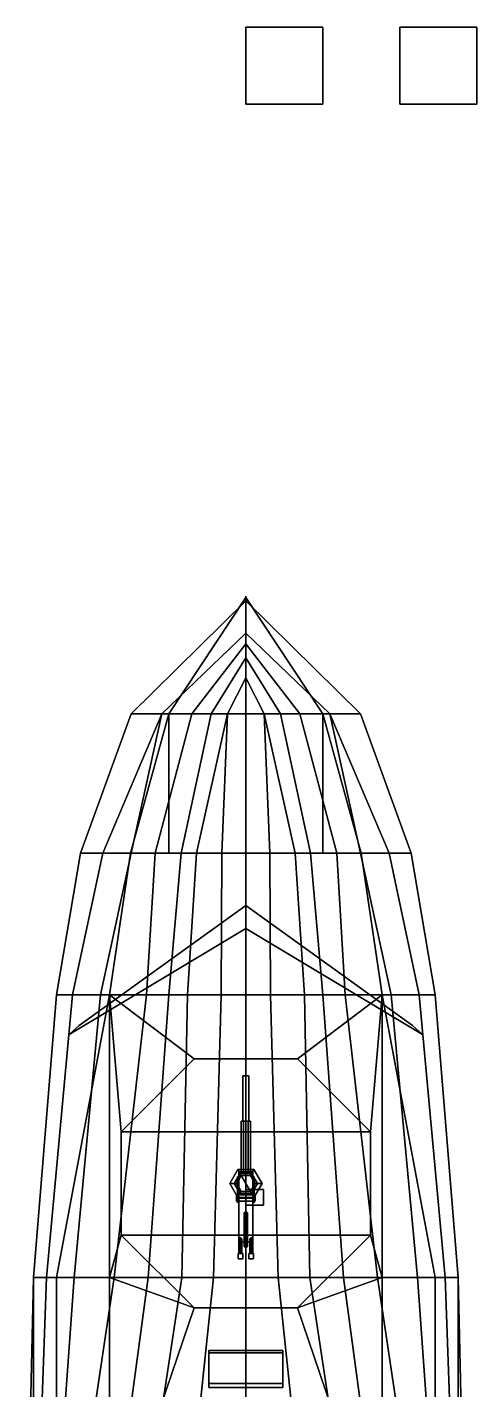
# Model space of a CAD drawing. Header units: millimetres. Extents: x -2.9 to 3, y -20 to 27.
# Drawn here: x -2.84 to 3, y 9.26 to 26.96 of the extents above; entities that cross this region are included whole.
import ezdxf

# ---------------------------------------------------------------- set-up
doc = ezdxf.new("R2010")
doc.units = ezdxf.units.MM
doc.layers.add('gun', color=1, linetype='Continuous')
doc.layers.add('turret', color=2, linetype='Continuous')

msp = doc.modelspace()

# ---------------------------------------------------------------- linework, layer by layer
for points in [[(1, 26.96, 1), (1, 26.96), (0, 26.96), (0, 26.96, 1)], [(1, 26.96), (1, 25.96), (0, 25.96), (0, 26.96)], [(0, 26.96), (0, 25.96), (0, 25.96, 1), (0, 26.96, 1)], [(0, 26.96, 1), (0, 25.96, 1), (1, 25.96, 1), (1, 26.96, 1)], [(1, 25.96, 1), (1, 25.96), (1, 26.96), (1, 26.96, 1)], [(3, 26.96), (3, 25.96), (2, 25.96), (2, 26.96)], [(2, 26.96), (2, 25.96), (3, 25.96), (3, 26.96)], [(0, 25.96, 1), (0, 25.96), (1, 25.96), (1, 25.96, 1)], [(0, 19.55, 2.69), (0, 19.51, 2.63), (-1.49, 18.04, 2.63), (-1, 18.04, 2.69)], [(-1.09, 18.04, 1.86), (-1.49, 18.04, 2.63), (0, 19.51, 2.63), (0, 19.09, 1.86)], [(0, 19.57, 2.75), (0, 19.55, 2.69), (-1, 18.04, 2.69), (0, 18.04, 2.73)], [(0, 18.04, 2.73), (1, 18.04, 2.69), (0, 19.55, 2.69), (0, 19.57, 2.75)], [(1, 18.04, 2.69), (1.49, 18.04, 2.63), (0, 19.51, 2.63), (0, 19.55, 2.69)], [(0, 19.09, 1.86), (0, 19.51, 2.63), (1.49, 18.04, 2.63), (1.09, 18.04, 1.86)], [(-0.7, 18.04, 1.56), (-1.09, 18.04, 1.86), (0, 19.09, 1.86), (0, 18.95, 1.56)], [(-0.45, 18.04, 1.18), (-0.7, 18.04, 1.56), (0, 18.95, 1.56), (0, 18.77, 1.18)], [(0, 18.95, 1.56), (0, 19.09, 1.86), (1.09, 18.04, 1.86), (0.7, 18.04, 1.56)], [(0, 18.77, 1.18), (0, 18.95, 1.56), (0.7, 18.04, 1.56), (0.45, 18.04, 1.18)], [(-0.24, 18.04, 0.68), (-0.45, 18.04, 1.18), (0, 18.77, 1.18), (0, 18.51, 0.68)], [(0, 18.51, 0.68), (0, 18.77, 1.18), (0.45, 18.04, 1.18), (0.24, 18.04, 0.68)], [(0, 18.04, -0.05), (-0.24, 18.04, 0.68), (0, 18.51, 0.68), (0, 18.04, -0.05)], [(0, 18.04, -0.05), (0, 18.51, 0.68), (0.24, 18.04, 0.68), (0, 18.04, -0.05)], [(-1.49, 18.04, 2.63), (-1.09, 18.04, 1.86), (-1.86, 16.23, 1.74), (-2.15, 16.23, 2.51)], [(-1, 18.04, 2.69), (-1.49, 18.04, 2.63), (-2.15, 16.23, 2.51), (-1.5, 16.23, 2.63)], [(-1.09, 18.04, 1.86), (-1.09, 18.04, 1.86), (-1.49, 16.23, 1.52), (-1.86, 16.23, 1.74)], [(-1, 18.04, 2.69), (-1, 18.04, 2.69), (-1.5, 16.23, 2.63), (-1, 16.23, 2.63)], [(-1.18, 16.23, 1.19), (-1.49, 16.23, 1.52), (-1.09, 18.04, 1.86), (-0.7, 18.04, 1.56)], [(-0.84, 16.23, 0.68), (-1.18, 16.23, 1.19), (-0.7, 18.04, 1.56), (-0.45, 18.04, 1.18)], [(0, 18.04, 2.73), (-1, 18.04, 2.69), (-1, 16.23, 2.63), (0, 16.23, 2.63)], [(-0.64, 16.23, 0.27), (-0.84, 16.23, 0.68), (-0.45, 18.04, 1.18), (-0.24, 18.04, 0.68)], [(-0.31, 16.23, -0.72), (-0.64, 16.23, 0.27), (-0.24, 18.04, 0.68)], [(0, 16.23, -1.18), (-0.31, 16.23, -0.72), (-0.24, 18.04, 0.68), (0, 18.04, -0.05)], [(0, 18.04, -0.05), (0.24, 18.04, 0.68), (0.31, 16.23, -0.72), (0, 16.23, -1.18)], [(0, 16.23, 2.63), (1, 16.23, 2.63), (1, 18.04, 2.69), (0, 18.04, 2.73)], [(0.24, 18.04, 0.68), (0.24, 18.04, 0.68), (0.64, 16.23, 0.27), (0.31, 16.23, -0.72)], [(0.24, 18.04, 0.68), (0.45, 18.04, 1.18), (0.84, 16.23, 0.68), (0.64, 16.23, 0.27)], [(0.45, 18.04, 1.18), (0.7, 18.04, 1.56), (1.18, 16.23, 1.19), (0.84, 16.23, 0.68)], [(0.7, 18.04, 1.56), (1.09, 18.04, 1.86), (1.49, 16.23, 1.52), (1.18, 16.23, 1.19)], [(1.5, 16.23, 2.63), (2.15, 16.23, 2.51), (1.49, 18.04, 2.63), (1, 18.04, 2.69)], [(1, 16.23, 2.63), (1.5, 16.23, 2.63), (1, 18.04, 2.69)], [(2.15, 16.23, 2.51), (1.86, 16.23, 1.74), (1.09, 18.04, 1.86), (1.49, 18.04, 2.63)], [(1.86, 16.23, 1.74), (1.49, 16.23, 1.52), (1.09, 18.04, 1.86)], [(-2.15, 16.23, 2.51), (-1.86, 16.23, 1.74), (-2.25, 14.39, 1.63), (-2.46, 14.39, 2.42)], [(-1.5, 16.23, 2.63), (-2.15, 16.23, 2.51), (-2.46, 14.39, 2.42), (-1.77, 14.39, 2.6)], [(-1.86, 16.23, 1.74), (-1.49, 16.23, 1.52), (-1.89, 14.39, 1.44), (-2.25, 14.39, 1.63)], [(-1.29, 14.39, 0.69), (-1.89, 14.39, 1.44), (-1.49, 16.23, 1.52), (-1.18, 16.23, 1.19)], [(-1.77, 14.39, 2.6), (1.77, 14.39, 2.6), (1.5, 16.23, 2.63), (-1.5, 16.23, 2.63)], [(-1, 14.39, 0.19), (-1.29, 14.39, 0.69), (-1.18, 16.23, 1.19), (-0.84, 16.23, 0.68)], [(-0.76, 14.39, -0.37), (-1, 14.39, 0.19), (-0.84, 16.23, 0.68), (-0.64, 16.23, 0.27)], [(-0.32, 14.39, -1.14), (-0.76, 14.39, -0.37), (-0.64, 16.23, 0.27), (-0.31, 16.23, -0.72)], [(0, 14.39, -1.4), (-0.32, 14.39, -1.14), (-0.31, 16.23, -0.72), (0, 16.23, -1.18)], [(0, 16.23, -1.18), (0.31, 16.23, -0.72), (0.32, 14.39, -1.14), (0, 14.39, -1.4)], [(0.31, 16.23, -0.72), (0.64, 16.23, 0.27), (0.76, 14.39, -0.37), (0.32, 14.39, -1.14)], [(0.64, 16.23, 0.27), (0.84, 16.23, 0.68), (1, 14.39, 0.19), (0.76, 14.39, -0.37)], [(0.84, 16.23, 0.68), (1.18, 16.23, 1.19), (1.29, 14.39, 0.69), (1, 14.39, 0.19)], [(1.18, 16.23, 1.19), (1.49, 16.23, 1.52), (1.89, 14.39, 1.44), (1.29, 14.39, 0.69)], [(2.25, 14.39, 1.63), (1.89, 14.39, 1.44), (1.49, 16.23, 1.52), (1.86, 16.23, 1.74)], [(1.77, 14.39, 2.6), (2.46, 14.39, 2.42), (2.15, 16.23, 2.51), (1.5, 16.23, 2.63)], [(2.46, 14.39, 2.42), (2.25, 14.39, 1.63), (1.86, 16.23, 1.74), (2.15, 16.23, 2.51)], [(0, 15.25, 2.615), (0, 15.55, 3.165), (-2.165, 13.99, 2.755), (-2.295, 13.875, 2.45)], [(-2.295, 13.875, 2.45), (-2.165, 13.99, 2.755), (0, 15.55, 3.165), (0, 15.25, 2.615)], [(0, 15.25, 2.615), (0, 15.55, 3.165), (2.165, 13.99, 2.755), (2.295, 13.875, 2.45)], [(2.295, 13.875, 2.45), (2.165, 13.99, 2.755), (0, 15.55, 3.165), (0, 15.25, 2.615)], [(-2.46, 14.39, 2.42), (-2.25, 14.39, 1.63), (-2.59, 10.72, 1.4), (-2.76, 10.72, 2.27)], [(-1.77, 14.39, 2.6), (-2.46, 14.39, 2.42), (-2.76, 10.72, 2.27), (-2.46, 10.72, 2.42)], [(-2.25, 14.39, 1.63), (-1.89, 14.39, 1.44), (-2.23, 10.72, 1.03), (-2.59, 10.72, 1.4)], [(-1.77, 14.39, 2.6), (-1.77, 14.39, 2.6), (-2.46, 10.72, 2.42), (-1.77, 10.72, 2.42)], [(-1.71, 10.72, 0.26), (-2.23, 10.72, 1.03), (-1.89, 14.39, 1.44), (-1.29, 14.39, 0.69)], [(1.77, 14.39, 2.6), (-1.77, 14.39, 2.6), (-0.67, 13.557, 2.55), (0.67, 13.557, 2.55)], [(-1.77, 14.39, 2.6), (-1.77, 14.39, 2.6), (-1.62, 12.61, 2.51), (-0.67, 13.557, 2.55)], [(-1.77, 14.39, 2.6), (-1.77, 10.72, 2.42), (-1.62, 11.27, 2.44), (-1.62, 12.61, 2.51)], [(-1.27, 10.72, -0.53), (-1.71, 10.72, 0.26), (-1.29, 14.39, 0.69), (-1, 14.39, 0.19)], [(-0.83, 10.72, -1), (-1.27, 10.72, -0.53), (-1, 14.39, 0.19), (-0.76, 14.39, -0.37)], [(-0.42, 10.72, -1.33), (-0.83, 10.72, -1), (-0.76, 14.39, -0.37), (-0.32, 14.39, -1.14)], [(0, 10.72, -1.54), (-0.42, 10.72, -1.33), (-0.32, 14.39, -1.14), (0, 14.39, -1.4)], [(0, 14.39, -1.4), (0.32, 14.39, -1.14), (0.42, 10.72, -1.33), (0, 10.72, -1.54)], [(0.32, 14.39, -1.14), (0.76, 14.39, -0.37), (0.83, 10.72, -1), (0.42, 10.72, -1.33)], [(1.77, 14.39, 2.6), (0.67, 13.557, 2.55), (0.67, 13.557, 2.55), (1.62, 12.61, 2.51)], [(0.76, 14.39, -0.37), (1, 14.39, 0.19), (1.27, 10.72, -0.53), (0.83, 10.72, -1)], [(1, 14.39, 0.19), (1.29, 14.39, 0.69), (1.71, 10.72, 0.26), (1.27, 10.72, -0.53)], [(1.29, 14.39, 0.69), (1.89, 14.39, 1.44), (2.23, 10.72, 1.03), (1.71, 10.72, 0.26)], [(1.77, 10.72, 2.42), (1.77, 14.39, 2.6), (1.62, 12.61, 2.51), (1.62, 11.27, 2.44)], [(1.77, 10.72, 2.42), (2.46, 10.72, 2.42), (1.77, 14.39, 2.6)], [(2.46, 10.72, 2.42), (2.76, 10.72, 2.27), (2.46, 14.39, 2.42), (1.77, 14.39, 2.6)], [(2.59, 10.72, 1.4), (2.23, 10.72, 1.03), (1.89, 14.39, 1.44), (2.25, 14.39, 1.63)], [(2.76, 10.72, 2.27), (2.59, 10.72, 1.4), (2.25, 14.39, 1.63), (2.46, 14.39, 2.42)], [(-0.67, 13.557, 2.55), (-1.62, 12.61, 2.51), (-1.62, 12.61, 2.61), (-0.67, 13.557, 2.61)], [(0.67, 13.557, 2.61), (-0.67, 13.557, 2.61), (-1.62, 12.61, 2.61), (1.62, 12.61, 2.61)], [(0.67, 13.557, 2.55), (-0.67, 13.557, 2.55), (-0.67, 13.557, 2.61), (0.67, 13.557, 2.61)], [(1.62, 12.61, 2.51), (0.67, 13.557, 2.55), (0.67, 13.557, 2.61), (1.62, 12.61, 2.61)], [(-1.62, 12.61, 2.51), (-1.62, 11.27, 2.44), (-1.62, 11.27, 2.61), (-1.62, 12.61, 2.61)], [(1.62, 12.61, 2.61), (-1.62, 12.61, 2.61), (-1.62, 11.27, 2.61), (1.62, 11.27, 2.61)], [(1.62, 11.27, 2.44), (1.62, 12.61, 2.51), (1.62, 12.61, 2.61), (1.62, 11.27, 2.61)], [(-0.105, 12.122, 2.61), (-0.21, 11.94, 2.61), (-0.15, 11.94, 3.14), (-0.075, 12.07, 3.14)], [(-0.105, 12.122, 3.2), (-0.21, 11.94, 3.2), (-0.21, 11.94, 3.27), (-0.105, 12.122, 3.27)], [(-0.21, 11.94, 3.2), (-0.105, 12.122, 3.2), (-0.075, 12.07, 3.14), (-0.15, 11.94, 3.14)], [(0.105, 12.122, 2.61), (-0.105, 12.122, 2.61), (-0.075, 12.07, 3.14), (0.075, 12.07, 3.14)], [(0.105, 12.122, 3.2), (-0.105, 12.122, 3.2), (-0.105, 12.122, 3.27), (0.105, 12.122, 3.27)], [(-0.105, 12.122, 3.2), (0.105, 12.122, 3.2), (0.075, 12.07, 3.14), (-0.075, 12.07, 3.14)], [(0.21, 11.94, 2.61), (0.105, 12.122, 2.61), (0.075, 12.07, 3.14), (0.15, 11.94, 3.14)], [(0.105, 12.122, 3.2), (0.21, 11.94, 3.2), (0.15, 11.94, 3.14), (0.075, 12.07, 3.14)], [(0.21, 11.94, 3.2), (0.105, 12.122, 3.2), (0.105, 12.122, 3.27), (0.21, 11.94, 3.27)], [(-0.21, 11.94, 2.61), (-0.105, 11.758, 2.61), (-0.075, 11.81, 3.14), (-0.15, 11.94, 3.14)], [(-0.21, 11.94, 3.2), (-0.105, 11.758, 3.2), (-0.105, 11.758, 3.27), (-0.21, 11.94, 3.27)], [(-0.105, 11.758, 3.2), (-0.21, 11.94, 3.2), (-0.15, 11.94, 3.14), (-0.075, 11.81, 3.14)], [(0.105, 11.758, 2.61), (0.21, 11.94, 2.61), (0.15, 11.94, 3.14), (0.075, 11.81, 3.14)], [(0.21, 11.94, 3.2), (0.105, 11.758, 3.2), (0.075, 11.81, 3.14), (0.15, 11.94, 3.14)], [(0.105, 11.758, 3.2), (0.21, 11.94, 3.2), (0.21, 11.94, 3.27), (0.105, 11.758, 3.27)], [(-0.105, 11.758, 2.61), (0.105, 11.758, 2.61), (0.075, 11.81, 3.14), (-0.075, 11.81, 3.14)], [(0.105, 11.758, 3.2), (-0.105, 11.758, 3.2), (-0.075, 11.81, 3.14), (0.075, 11.81, 3.14)], [(-0.105, 11.758, 3.2), (0.105, 11.758, 3.2), (0.105, 11.758, 3.27), (-0.105, 11.758, 3.27)], [(-1.77, 10.72, 2.42), (-1.77, 10.72, 2.42), (-0.67, 10.323, 2.4), (-1.62, 11.27, 2.44)], [(-1.62, 11.27, 2.44), (-0.67, 10.323, 2.4), (-0.67, 10.323, 2.61), (-1.62, 11.27, 2.61)], [(1.62, 11.27, 2.61), (-1.62, 11.27, 2.61), (-0.67, 10.323, 2.61), (0.67, 10.323, 2.61)], [(0.67, 10.323, 2.4), (1.62, 11.27, 2.44), (1.62, 11.27, 2.61), (0.67, 10.323, 2.61)], [(1.77, 10.72, 2.42), (1.77, 10.72, 2.42), (1.62, 11.27, 2.44), (0.67, 10.323, 2.4)], [(-2.76, 10.72, 2.27), (-2.59, 10.72, 1.4), (-2.72, 7.09, 1.25), (-2.84, 7.09, 2.04)], [(-2.76, 10.72, 2.27), (-2.76, 10.72, 2.27), (-2.84, 7.09, 2.04), (-2.76, 7.09, 2.27)], [(-2.46, 10.72, 2.42), (-2.76, 10.72, 2.27), (-2.76, 7.09, 2.27), (-2.46, 7.09, 2.27)], [(-2.59, 10.72, 1.4), (-2.23, 10.72, 1.03), (-2.49, 7.09, 0.81), (-2.72, 7.09, 1.25)], [(-2.25, 7.09, 0.26), (-2.49, 7.09, 0.81), (-2.23, 10.72, 1.03), (-1.71, 10.72, 0.26)], [(-1.77, 10.72, 2.42), (-2.46, 10.72, 2.42), (-2.46, 7.09, 2.27), (-1.77, 7.09, 2.27)], [(-1.76, 7.09, -0.53), (-2.25, 7.09, 0.26), (-1.71, 10.72, 0.26), (-1.27, 10.72, -0.53)], [(-1.77, 7.09, 2.27), (-1.77, 7.09, 2.27), (-0.67, 10.323, 2.4), (-1.77, 10.72, 2.42)], [(-1.38, 7.09, -0.92), (-1.76, 7.09, -0.53), (-1.27, 10.72, -0.53), (-0.83, 10.72, -1)], [(-0.8, 7.09, -1.28), (-1.38, 7.09, -0.92), (-0.83, 10.72, -1), (-0.42, 10.72, -1.33)], [(0, 7.09, -1.54), (-0.8, 7.09, -1.28), (-0.42, 10.72, -1.33), (0, 10.72, -1.54)], [(0, 10.72, -1.54), (0.42, 10.72, -1.33), (0.8, 7.09, -1.28), (0, 7.09, -1.54)], [(0.42, 10.72, -1.33), (0.83, 10.72, -1), (1.38, 7.09, -0.92), (0.8, 7.09, -1.28)], [(1.77, 7.09, 2.27), (1.77, 7.09, 2.27), (1.77, 10.72, 2.42), (0.67, 10.323, 2.4)], [(0.83, 10.72, -1), (1.27, 10.72, -0.53), (1.76, 7.09, -0.53), (1.38, 7.09, -0.92)], [(1.27, 10.72, -0.53), (1.71, 10.72, 0.26), (2.25, 7.09, 0.26), (1.76, 7.09, -0.53)], [(1.71, 10.72, 0.26), (2.23, 10.72, 1.03), (2.49, 7.09, 0.81), (2.25, 7.09, 0.26)], [(1.77, 7.09, 2.27), (2.46, 7.09, 2.27), (2.46, 10.72, 2.42), (1.77, 10.72, 2.42)], [(2.72, 7.09, 1.25), (2.49, 7.09, 0.81), (2.23, 10.72, 1.03), (2.59, 10.72, 1.4)], [(2.46, 7.09, 2.27), (2.76, 7.09, 2.27), (2.76, 10.72, 2.27), (2.46, 10.72, 2.42)], [(2.84, 7.09, 2.04), (2.72, 7.09, 1.25), (2.59, 10.72, 1.4), (2.76, 10.72, 2.27)], [(2.76, 7.09, 2.27), (2.84, 7.09, 2.04), (2.76, 10.72, 2.27)], [(-1.77, 7.09, 2.27), (1.77, 7.09, 2.27), (0.67, 10.323, 2.4), (-0.67, 10.323, 2.4)], [(-0.67, 10.323, 2.4), (0.67, 10.323, 2.4), (0.67, 10.323, 2.61), (-0.67, 10.323, 2.61)], [(0.48, 9.77, 3.42), (0.48, 9.77, 2.35), (-0.48, 9.77, 2.35), (-0.48, 9.77, 3.42)], [(-0.48, 9.77, 3.42), (-0.48, 9.77, 2.35), (-0.48, 9.29, 2.35), (-0.48, 9.29, 3.42)], [(0.48, 9.74, 3.42), (0.48, 9.77, 3.42), (-0.48, 9.77, 3.42), (-0.48, 9.74, 3.42)], [(-0.48, 9.74, 3.84), (-0.48, 9.74, 3.42), (-0.48, 9.34, 3.42), (-0.48, 9.34, 3.84)], [(0.48, 9.34, 3.84), (0.48, 9.74, 3.84), (-0.48, 9.74, 3.84), (-0.48, 9.34, 3.84)], [(0.48, 9.74, 3.84), (0.48, 9.74, 3.42), (-0.48, 9.74, 3.42), (-0.48, 9.74, 3.84)], [(0.48, 9.29, 2.35), (0.48, 9.77, 2.35), (0.48, 9.77, 3.42), (0.48, 9.29, 3.42)], [(0.48, 9.34, 3.42), (0.48, 9.74, 3.42), (0.48, 9.74, 3.84), (0.48, 9.34, 3.84)], [(-0.48, 9.34, 3.84), (-0.48, 9.34, 3.42), (0.48, 9.34, 3.42), (0.48, 9.34, 3.84)], [(0.48, 9.29, 3.42), (0.48, 9.34, 3.42), (-0.48, 9.34, 3.42), (-0.48, 9.29, 3.42)], [(-0.48, 9.29, 3.42), (-0.48, 9.29, 2.35), (0.48, 9.29, 2.35), (0.48, 9.29, 3.42)]]:
    msp.add_3dface(points)
at = {"layer": 'gun'}
for points in [[(-0.04, 12.75, 3.7), (0, 12.75, 3.74), (0, 13.34, 3.74), (-0.04, 13.34, 3.7)], [(0, 12.75, 3.66), (-0.04, 12.75, 3.7), (-0.04, 13.34, 3.7), (0, 13.34, 3.66)], [(0, 13.34, 3.74), (0.04, 13.34, 3.7), (0, 13.34, 3.66), (-0.04, 13.34, 3.7)], [(0, 12.75, 3.74), (0.04, 12.75, 3.7), (0.04, 13.34, 3.7), (0, 13.34, 3.74)], [(0.04, 12.75, 3.7), (0, 12.75, 3.66), (0, 13.34, 3.66), (0.04, 13.34, 3.7)], [(-0.06, 12.09, 3.69), (-0.03, 12.09, 3.742), (-0.03, 12.75, 3.742), (-0.06, 12.75, 3.69)], [(-0.03, 12.09, 3.638), (-0.06, 12.09, 3.69), (-0.06, 12.75, 3.69), (-0.03, 12.75, 3.638)], [(-0.03, 12.75, 3.742), (0.03, 12.75, 3.742), (0.06, 12.75, 3.69), (-0.06, 12.75, 3.69)], [(-0.06, 12.75, 3.69), (0.06, 12.75, 3.69), (0.03, 12.75, 3.638), (-0.03, 12.75, 3.638)], [(-0.03, 12.09, 3.742), (0.03, 12.09, 3.742), (0.03, 12.75, 3.742), (-0.03, 12.75, 3.742)], [(0.03, 12.09, 3.638), (-0.03, 12.09, 3.638), (-0.03, 12.75, 3.638), (0.03, 12.75, 3.638)], [(0.03, 12.09, 3.742), (0.06, 12.09, 3.69), (0.06, 12.75, 3.69), (0.03, 12.75, 3.742)], [(0.06, 12.09, 3.69), (0.03, 12.09, 3.638), (0.03, 12.75, 3.638), (0.06, 12.75, 3.69)], [(-0.09, 12.09, 3.76), (-0.09, 12.09, 3.55), (-0.09, 11.18, 3.55), (-0.09, 11.18, 3.76)], [(0.09, 12.09, 3.76), (0.09, 12.09, 3.55), (-0.09, 12.09, 3.55), (-0.09, 12.09, 3.76)], [(0.09, 11.18, 3.76), (0.09, 12.09, 3.76), (-0.09, 12.09, 3.76), (-0.09, 11.18, 3.76)], [(-0.09, 11.18, 3.55), (-0.09, 12.09, 3.55), (0.09, 12.09, 3.55), (0.09, 11.18, 3.55)], [(0.09, 11.18, 3.55), (0.09, 12.09, 3.55), (0.09, 12.09, 3.76), (0.09, 11.18, 3.76)], [(0, 11.86, 3.97), (0, 11.86, 3.76), (0, 11.66, 3.76), (0, 11.66, 3.97)], [(0.23, 11.66, 3.97), (0.23, 11.86, 3.97), (0, 11.86, 3.97), (0, 11.66, 3.97)], [(0.23, 11.86, 3.97), (0.23, 11.86, 3.76), (0, 11.86, 3.76), (0, 11.86, 3.97)], [(0, 11.66, 3.76), (0, 11.86, 3.76), (0.23, 11.86, 3.76), (0.23, 11.66, 3.76)], [(0.23, 11.66, 3.76), (0.23, 11.86, 3.76), (0.23, 11.86, 3.97), (0.23, 11.66, 3.97)], [(-0.12, 11.79, 3.65), (-0.12, 11.75, 3.69), (0.12, 11.75, 3.69), (0.12, 11.79, 3.65)], [(-0.12, 11.75, 3.61), (-0.12, 11.79, 3.65), (0.12, 11.79, 3.65), (0.12, 11.75, 3.61)], [(-0.12, 11.79, 3.65), (-0.12, 11.75, 3.61), (-0.12, 11.71, 3.65), (-0.12, 11.75, 3.69)], [(-0.12, 11.75, 3.69), (-0.12, 11.71, 3.65), (0.12, 11.71, 3.65), (0.12, 11.75, 3.69)], [(-0.12, 11.71, 3.65), (-0.12, 11.75, 3.61), (0.12, 11.75, 3.61), (0.12, 11.71, 3.65)], [(0.12, 11.75, 3.69), (0.12, 11.71, 3.65), (0.12, 11.75, 3.61), (0.12, 11.79, 3.65)], [(0, 11.1, 3.99), (-0.02, 11.12, 4.01), (-0.02, 11.56, 4.01), (0, 11.58, 3.99)], [(0, 11.58, 3.99), (-0.02, 11.56, 4.01), (-0.02, 11.56, 4.25), (0, 11.58, 4.25)], [(0.02, 11.56, 4.25), (0, 11.58, 4.25), (-0.02, 11.56, 4.25), (0, 11.54, 4.25)], [(-0.02, 11.12, 4.01), (0, 11.14, 4.03), (0, 11.54, 4.03), (-0.02, 11.56, 4.01)], [(-0.02, 11.56, 4.01), (0, 11.54, 4.03), (0, 11.54, 4.25), (-0.02, 11.56, 4.25)], [(0, 11.66, 3.97), (0, 11.66, 3.76), (0.23, 11.66, 3.76), (0.23, 11.66, 3.97)], [(0, 11.5, 3.99), (0, 11.39, 3.99), (0, 11.43, 3.76), (0, 11.65, 3.76)], [(0, 11.65, 3.76), (0, 11.43, 3.76), (0, 11.39, 3.99), (0, 11.5, 3.99)], [(0.02, 11.12, 4.01), (0, 11.1, 3.99), (0, 11.58, 3.99), (0.02, 11.56, 4.01)], [(0.02, 11.56, 4.01), (0, 11.58, 3.99), (0, 11.58, 4.25), (0.02, 11.56, 4.25)], [(0, 11.14, 4.03), (0.02, 11.12, 4.01), (0.02, 11.56, 4.01), (0, 11.54, 4.03)], [(0, 11.54, 4.03), (0.02, 11.56, 4.01), (0.02, 11.56, 4.25), (0, 11.54, 4.25)], [(-0.09, 11.03, 3.84), (-0.07, 11.03, 3.86), (-0.07, 11.24, 3.86), (-0.09, 11.22, 3.84)], [(-0.07, 11.24, 3.76), (-0.09, 11.22, 3.76), (-0.09, 11.22, 3.84), (-0.07, 11.24, 3.86)], [(-0.07, 11.03, 3.82), (-0.09, 11.03, 3.84), (-0.09, 11.22, 3.84), (-0.07, 11.2, 3.82)], [(-0.09, 11.22, 3.76), (-0.07, 11.2, 3.76), (-0.07, 11.2, 3.82), (-0.09, 11.22, 3.84)], [(-0.09, 11.18, 3.76), (-0.09, 11.18, 3.55), (0.09, 11.18, 3.55), (0.09, 11.18, 3.76)], [(-0.07, 11.03, 3.86), (-0.05, 11.03, 3.84), (-0.05, 11.22, 3.84), (-0.07, 11.24, 3.86)], [(-0.05, 11.22, 3.76), (-0.07, 11.24, 3.76), (-0.07, 11.24, 3.86), (-0.05, 11.22, 3.84)], [(-0.05, 11.03, 3.84), (-0.07, 11.03, 3.82), (-0.07, 11.2, 3.82), (-0.05, 11.22, 3.84)], [(-0.07, 11.2, 3.76), (-0.05, 11.22, 3.76), (-0.05, 11.22, 3.84), (-0.07, 11.2, 3.82)], [(0.07, 11.24, 3.76), (0.05, 11.22, 3.76), (0.05, 11.22, 3.84), (0.07, 11.24, 3.86)], [(0.05, 11.03, 3.84), (0.07, 11.03, 3.86), (0.07, 11.24, 3.86), (0.05, 11.22, 3.84)], [(0.05, 11.22, 3.76), (0.07, 11.2, 3.76), (0.07, 11.2, 3.82), (0.05, 11.22, 3.84)], [(0.07, 11.03, 3.82), (0.05, 11.03, 3.84), (0.05, 11.22, 3.84), (0.07, 11.2, 3.82)], [(0.09, 11.22, 3.76), (0.07, 11.24, 3.76), (0.07, 11.24, 3.86), (0.09, 11.22, 3.84)], [(0.07, 11.03, 3.86), (0.09, 11.03, 3.84), (0.09, 11.22, 3.84), (0.07, 11.24, 3.86)], [(0.07, 11.2, 3.76), (0.09, 11.22, 3.76), (0.09, 11.22, 3.84), (0.07, 11.2, 3.82)], [(0.09, 11.03, 3.84), (0.07, 11.03, 3.82), (0.07, 11.2, 3.82), (0.09, 11.22, 3.84)], [(-0.1, 11.03, 3.79), (-0.04, 11.03, 3.79), (-0.04, 11.03, 3.86), (-0.1, 11.03, 3.86)], [(-0.1, 11.03, 3.86), (-0.04, 11.03, 3.86), (-0.04, 11.03, 3.79), (-0.1, 11.03, 3.79)], [(-0.1, 11.03, 3.86), (-0.04, 11.03, 3.86), (-0.04, 10.96, 3.93), (-0.1, 10.96, 3.93)], [(-0.1, 10.96, 3.93), (-0.04, 10.96, 3.93), (-0.04, 11.03, 3.86), (-0.1, 11.03, 3.86)], [(-0.1, 10.96, 3.72), (-0.04, 10.96, 3.72), (-0.04, 11.03, 3.79), (-0.1, 11.03, 3.79)], [(-0.1, 11.03, 3.79), (-0.04, 11.03, 3.79), (-0.04, 10.96, 3.72), (-0.1, 10.96, 3.72)], [(0, 11.14, 4.03), (-0.02, 11.12, 4.01), (-0.02, 11.12, 4.17), (0, 11.14, 4.17)], [(0.02, 11.12, 4.17), (0, 11.14, 4.17), (-0.02, 11.12, 4.17), (0, 11.1, 4.17)], [(-0.02, 11.12, 4.01), (0, 11.1, 3.99), (0, 11.1, 4.17), (-0.02, 11.12, 4.17)], [(0.02, 11.12, 4.01), (0, 11.14, 4.03), (0, 11.14, 4.17), (0.02, 11.12, 4.17)], [(0, 11.1, 3.99), (0.02, 11.12, 4.01), (0.02, 11.12, 4.17), (0, 11.1, 4.17)], [(0.04, 10.96, 3.72), (0.1, 10.96, 3.72), (0.1, 11.03, 3.79), (0.04, 11.03, 3.79)], [(0.04, 11.03, 3.79), (0.1, 11.03, 3.79), (0.1, 10.96, 3.72), (0.04, 10.96, 3.72)], [(0.04, 11.03, 3.86), (0.1, 11.03, 3.86), (0.1, 10.96, 3.93), (0.04, 10.96, 3.93)], [(0.04, 10.96, 3.93), (0.1, 10.96, 3.93), (0.1, 11.03, 3.86), (0.04, 11.03, 3.86)], [(0.04, 11.03, 3.79), (0.1, 11.03, 3.79), (0.1, 11.03, 3.86), (0.04, 11.03, 3.86)], [(0.04, 11.03, 3.86), (0.1, 11.03, 3.86), (0.1, 11.03, 3.79), (0.04, 11.03, 3.79)]]:
    msp.add_3dface(points, dxfattribs=at)
at = {"layer": 'turret'}
for points in [[(-0.105, 12.122, 3.27), (-0.21, 11.94, 3.27), (-0.12, 11.94, 3.41), (-0.06, 12.044, 3.41)], [(-0.06, 12.044, 3.41), (-0.12, 11.94, 3.41), (-0.12, 11.94, 3.51), (-0.06, 12.044, 3.51)], [(0.06, 11.836, 3.51), (-0.06, 12.044, 3.51), (-0.12, 11.94, 3.51), (-0.06, 11.836, 3.51)], [(0.105, 12.122, 3.27), (-0.105, 12.122, 3.27), (-0.06, 12.044, 3.41), (0.06, 12.044, 3.41)], [(0.06, 12.044, 3.41), (-0.06, 12.044, 3.41), (-0.06, 12.044, 3.51), (0.06, 12.044, 3.51)], [(0.12, 11.94, 3.51), (0.06, 12.044, 3.51), (-0.06, 12.044, 3.51), (0.06, 11.836, 3.51)], [(0.21, 11.94, 3.27), (0.105, 12.122, 3.27), (0.06, 12.044, 3.41), (0.12, 11.94, 3.41)], [(0.12, 11.94, 3.41), (0.06, 12.044, 3.41), (0.06, 12.044, 3.51), (0.12, 11.94, 3.51)], [(-0.21, 11.94, 3.27), (-0.105, 11.758, 3.27), (-0.06, 11.836, 3.41), (-0.12, 11.94, 3.41)], [(-0.12, 11.94, 3.41), (-0.06, 11.836, 3.41), (-0.06, 11.836, 3.51), (-0.12, 11.94, 3.51)], [(-0.11, 12, 3.61), (-0.11, 11.86, 3.57), (-0.11, 11.86, 3.51), (-0.11, 12.03, 3.51)], [(-0.11, 12.03, 3.51), (-0.11, 11.86, 3.51), (-0.11, 11.86, 3.57), (-0.11, 12, 3.61)], [(-0.11, 12, 3.61), (-0.11, 11.86, 3.57), (-0.11, 11.81, 3.61), (-0.11, 11.88, 3.68)], [(-0.11, 11.88, 3.68), (-0.11, 11.81, 3.61), (-0.11, 11.86, 3.57), (-0.11, 12, 3.61)], [(-0.11, 11.7, 3.71), (-0.11, 11.69, 3.6), (-0.11, 11.81, 3.61), (-0.11, 11.88, 3.68)], [(-0.11, 11.88, 3.68), (-0.11, 11.81, 3.61), (-0.11, 11.69, 3.6), (-0.11, 11.7, 3.71)], [(0.06, 11.836, 3.41), (0.12, 11.94, 3.41), (0.12, 11.94, 3.51), (0.06, 11.836, 3.51)], [(0.105, 11.758, 3.27), (0.21, 11.94, 3.27), (0.12, 11.94, 3.41), (0.06, 11.836, 3.41)], [(0.11, 12.03, 3.51), (0.11, 11.86, 3.51), (0.11, 11.86, 3.57), (0.11, 12, 3.61)], [(0.11, 12, 3.61), (0.11, 11.86, 3.57), (0.11, 11.86, 3.51), (0.11, 12.03, 3.51)], [(0.11, 11.88, 3.68), (0.11, 11.81, 3.61), (0.11, 11.86, 3.57), (0.11, 12, 3.61)], [(0.11, 12, 3.61), (0.11, 11.86, 3.57), (0.11, 11.81, 3.61), (0.11, 11.88, 3.68)], [(0.11, 11.7, 3.71), (0.11, 11.69, 3.6), (0.11, 11.81, 3.61), (0.11, 11.88, 3.68)], [(0.11, 11.88, 3.68), (0.11, 11.81, 3.61), (0.11, 11.69, 3.6), (0.11, 11.7, 3.71)], [(-0.105, 11.758, 3.27), (0.105, 11.758, 3.27), (0.06, 11.836, 3.41), (-0.06, 11.836, 3.41)], [(-0.06, 11.836, 3.41), (0.06, 11.836, 3.41), (0.06, 11.836, 3.51), (-0.06, 11.836, 3.51)]]:
    msp.add_3dface(points, dxfattribs=at)

doc.saveas('drawing.dxf')
